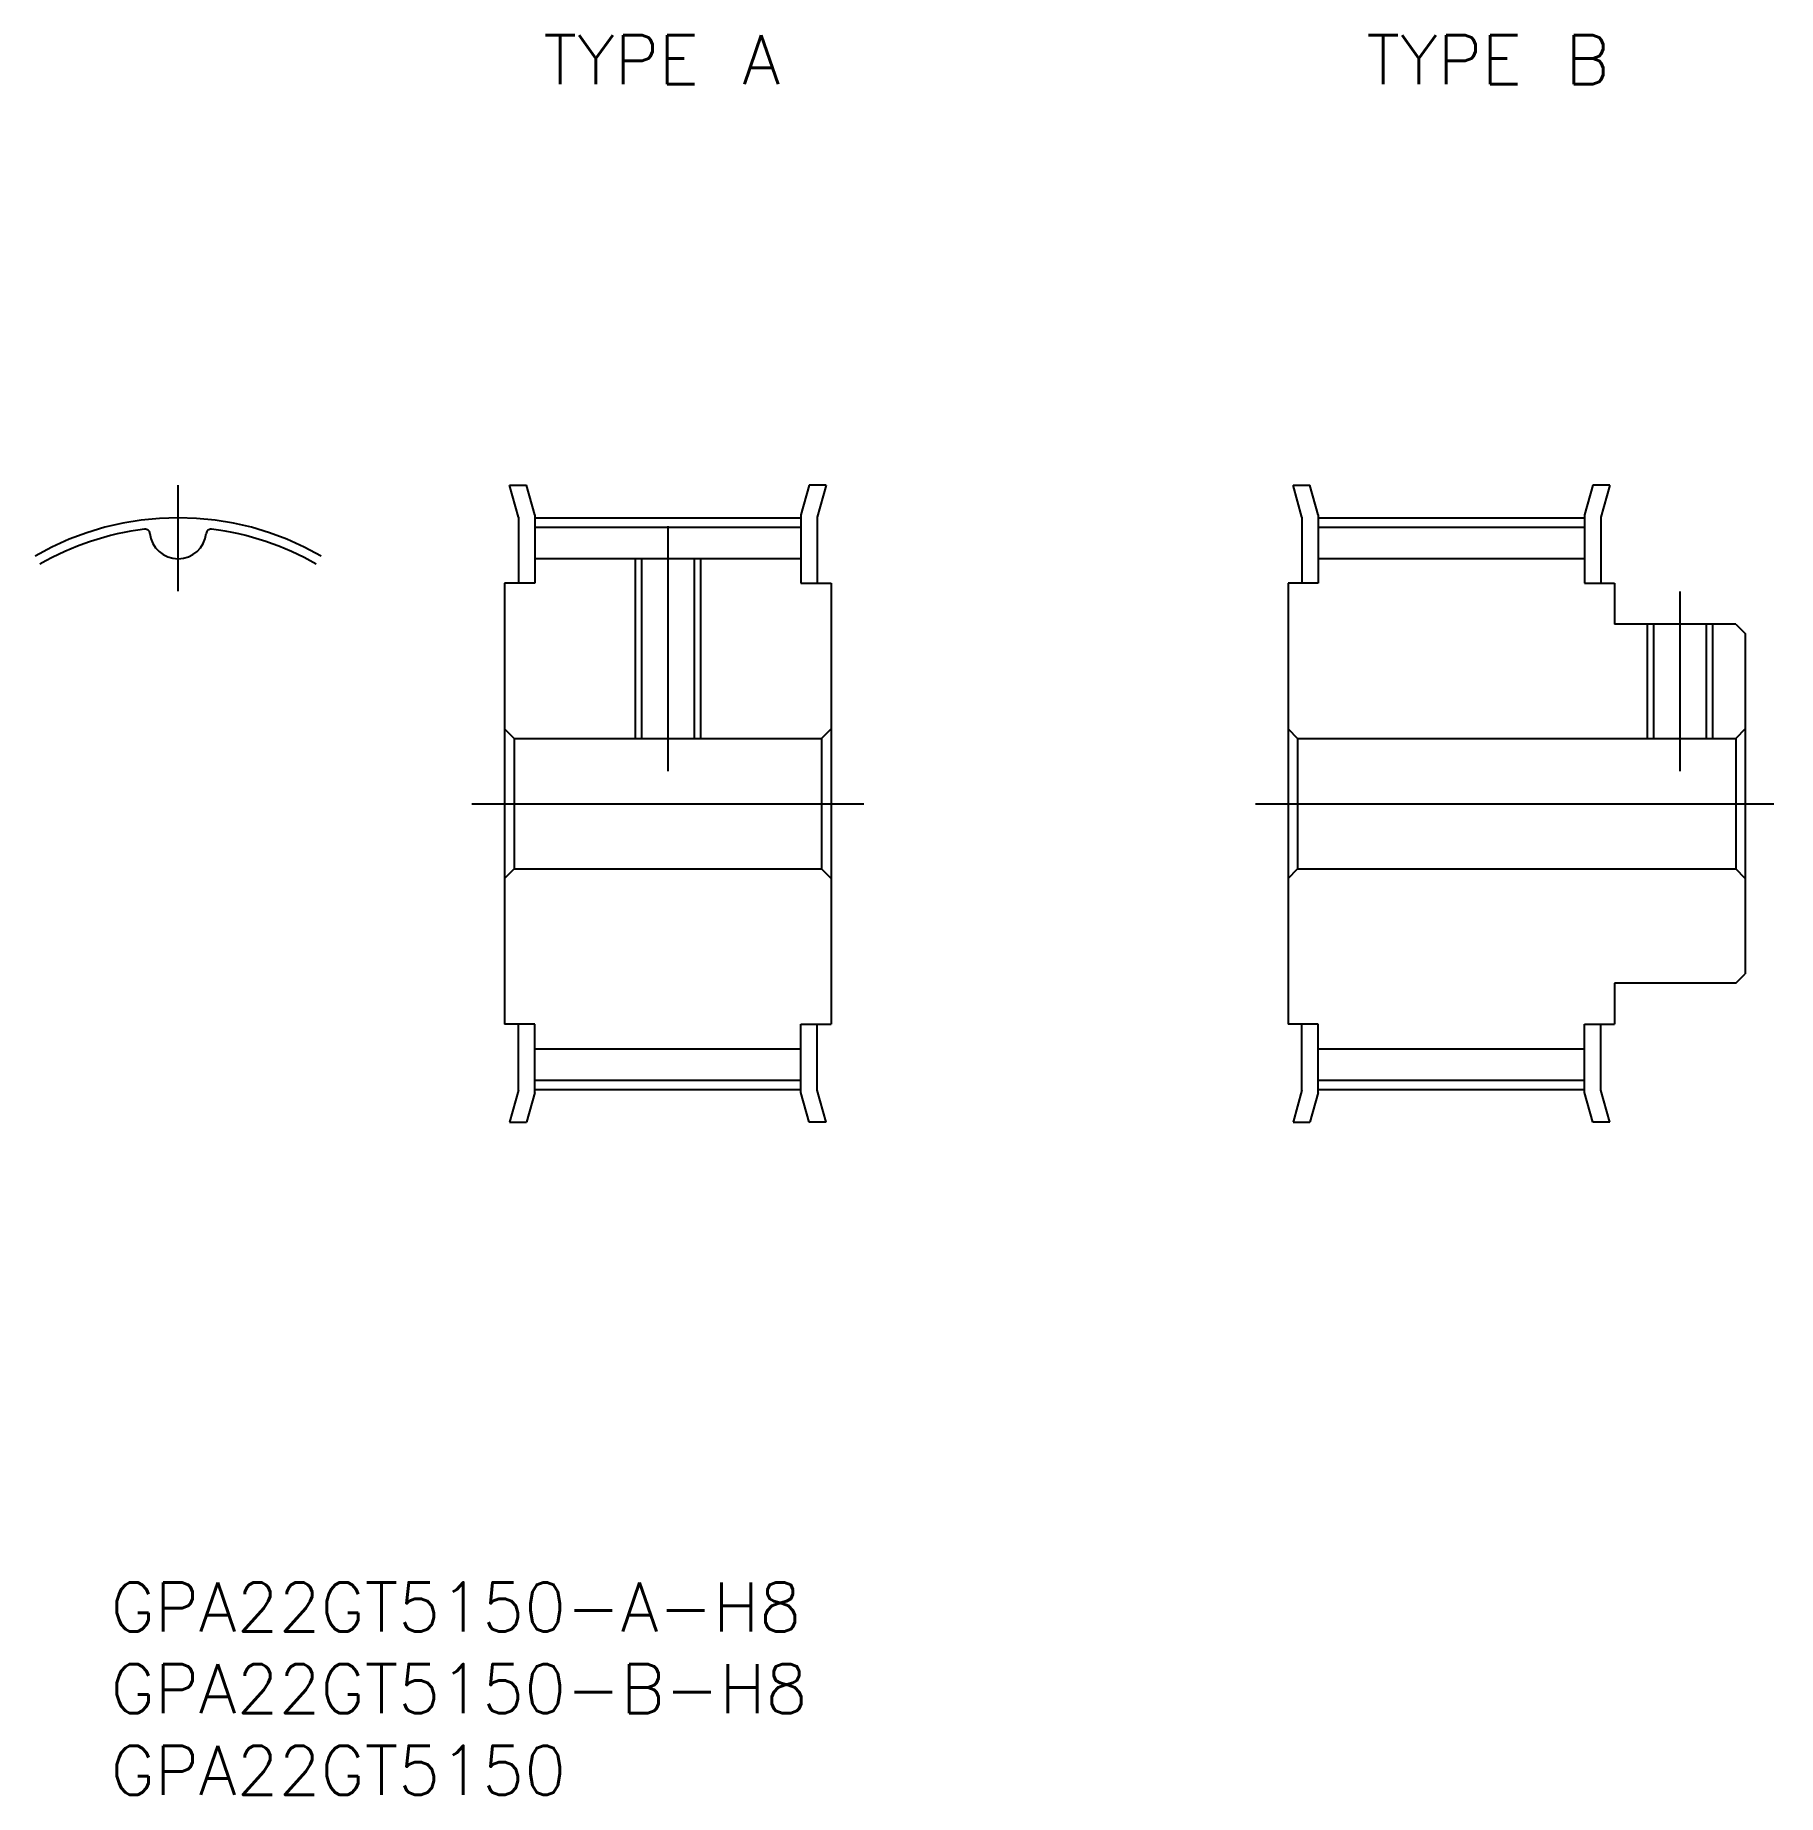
# Model space of a CAD drawing. Extents: x -9 to 98, y -61 to 47.
import ezdxf

# ---------------------------------------------------------------- set-up
doc = ezdxf.new("R2010")
doc.units = 0
doc.linetypes.add('CENTER', pattern=[50.8, 31.75, -6.35, 6.35, -6.35])
doc.layers.get('0').update_dxf_attribs({"linetype": 'CONTINUOUS'})
doc.layers.add('CENTER', color=1, linetype='CONTINUOUS')
doc.styles.get("Standard").update_dxf_attribs({"font": 'txt.shx', "height": 3, "bigfont": 'bigfont.shx'})

# ---------------------------------------------------------------- blocks, each defined once
blk = doc.blocks.new('*U2')
at = {"color": 7, "linetype": 'CONTINUOUS'}
blk.add_text('GPA22GT5150-B-H8', height=3, dxfattribs=at).set_placement((-4.13, -55.69))
blk = doc.blocks.new('*U3')
at = {"color": 7, "linetype": 'CONTINUOUS'}
blk.add_text('GPA22GT5150', height=3, dxfattribs=at).set_placement((-4.13, -60.69))
blk = doc.blocks.new('*U4')
at = {"color": 7, "linetype": 'CONTINUOUS'}
blk.add_text('TYPE A', height=3, dxfattribs=at).set_placement((22.38, 44.06))
blk = doc.blocks.new('*U5')
at = {"color": 7, "linetype": 'CONTINUOUS'}
blk.add_text('TYPE B', height=3, dxfattribs=at).set_placement((72.8, 44.06))
blk = doc.blocks.new('*U6')
at = {"color": 7, "linetype": 'CONTINUOUS'}
blk.add_text('GPA22GT5150-A-H8', height=3, dxfattribs=at).set_placement((-4.13, -50.69))

msp = doc.modelspace()

# ---------------------------------------------------------------- linework, layer by layer
at = {"color": 7, "linetype": 'CONTINUOUS'}
for p, q in [((20.3, 19.5), (21.34, 19.5)), ((20.85, 17.55), (20.3, 19.5)), ((21.85, 17.69), (21.34, 19.5)), ((38.66, 19.5), (38.15, 17.69)), ((39.7, 19.5), (38.66, 19.5)), ((39.7, 19.5), (39.15, 17.55)), ((68.3, 19.5), (69.34, 19.5)), ((68.85, 17.55), (68.3, 19.5)), ((69.85, 17.69), (69.34, 19.5)), ((86.66, 19.5), (86.15, 17.69)), ((87.7, 19.5), (86.66, 19.5)), ((87.7, 19.5), (87.15, 17.55)), ((20.85, 17.55), (20.85, 13.5)), ((21.85, 17.69), (21.85, 13.5)), ((38.15, 17.69), (38.15, 13.5)), ((39.15, 17.55), (39.15, 13.5)), ((68.85, 17.55), (68.85, 13.5)), ((69.85, 17.69), (69.85, 13.5)), ((86.15, 17.69), (86.15, 13.5)), ((87.15, 17.55), (87.15, 13.5)), ((21.85, 16.93), (38.15, 16.93)), ((69.85, 16.94), (86.15, 16.94)), ((21.85, 15.01), (38.15, 15.01)), ((28.38, 15.01), (28.38, 4)), ((31.62, 15.01), (31.62, 4)), ((69.85, 15.01), (86.15, 15.01)), ((20, 13.5), (20, -13.5)), ((21.85, 13.5), (20, 13.5)), ((38.15, 13.5), (40, 13.5)), ((40, 13.5), (40, -13.5)), ((68, 13.5), (68, -13.5)), ((69.85, 13.5), (68, 13.5)), ((86.15, 13.5), (88, 13.5)), ((88, 13.5), (88, 11)), ((95.42, 11), (88, 11)), ((90.38, 11), (90.38, 4)), ((93.62, 11), (93.62, 4)), ((95.42, 11), (96, 10.42)), ((96, 10.42), (96, -10.42)), ((20, 4.58), (20.58, 4)), ((40, 4.58), (39.42, 4)), ((68, 4.58), (68.58, 4)), ((96, 4.58), (95.42, 4)), ((20.58, 4), (39.42, 4)), ((20.58, 4), (20.58, -4)), ((39.42, 4), (39.42, -4)), ((68.58, 4), (95.42, 4)), ((68.58, 4), (68.58, -4)), ((95.42, 4), (95.42, -4)), ((20, -4.58), (20.58, -4)), ((20.58, -4), (39.42, -4)), ((40, -4.58), (39.42, -4)), ((68, -4.58), (68.58, -4)), ((68.58, -4), (95.42, -4)), ((96, -4.58), (95.42, -4)), ((95.42, -11), (96, -10.42)), ((95.42, -11), (88, -11)), ((88, -11), (88, -13.5)), ((21.85, -13.5), (20, -13.5)), ((20.85, -17.55), (20.85, -13.5)), ((21.85, -17.69), (21.85, -13.5)), ((38.15, -17.69), (38.15, -13.5)), ((38.15, -13.5), (40, -13.5)), ((39.15, -17.55), (39.15, -13.5)), ((69.85, -13.5), (68, -13.5)), ((68.85, -17.55), (68.85, -13.5)), ((69.85, -17.69), (69.85, -13.5)), ((86.15, -17.69), (86.15, -13.5)), ((86.15, -13.5), (88, -13.5)), ((87.15, -17.55), (87.15, -13.5)), ((21.85, -15.01), (38.15, -15.01)), ((69.85, -15.01), (86.15, -15.01)), ((21.85, -16.93), (38.15, -16.93)), ((69.85, -16.93), (86.15, -16.93)), ((20.85, -17.55), (20.3, -19.5)), ((21.85, -17.69), (21.34, -19.5)), ((38.66, -19.5), (38.15, -17.69)), ((39.7, -19.5), (39.15, -17.55)), ((68.85, -17.55), (68.3, -19.5)), ((69.85, -17.69), (69.34, -19.5)), ((86.66, -19.5), (86.15, -17.69)), ((87.7, -19.5), (87.15, -17.55)), ((20.3, -19.5), (21.34, -19.5)), ((39.7, -19.5), (38.66, -19.5)), ((68.3, -19.5), (69.34, -19.5)), ((87.7, -19.5), (86.66, -19.5))]:
    msp.add_line(p, q, dxfattribs=at)
at = {"color": 3, "linetype": 'CONTINUOUS'}
for p, q in [((28, 15.01), (28, 4)), ((32, 15.01), (32, 4)), ((90, 11), (90, 4)), ((94, 11), (94, 4))]:
    msp.add_line(p, q, dxfattribs=at)
at = {"color": 7, "linetype": 'CONTINUOUS'}
for centre, radius, start, end in [((0, 0), 16.93, 96.9517, 120), ((-2.01, 16.52), 0.29, 6.2002, 96.9517), ((0, 16.74), 1.74, 186.2002, 353.7998), ((2.01, 16.52), 0.289, 83.0483, 173.7998), ((0, 0), 16.93, 60, 83.0483)]:
    msp.add_arc(centre, radius, start, end, dxfattribs=at)
at = {"layer": 'CENTER', "color": 1, "linetype": 'CENTER'}
for p, q in [((0, 13.01), (0, 19.51)), ((21.85, 17.5), (38.15, 17.5)), ((69.85, 17.51), (86.15, 17.51)), ((30, 17), (30, 2)), ((92, 13), (92, 2)), ((18, 0), (42, 0)), ((66, 0), (98, 0)), ((21.85, -17.5), (38.15, -17.5)), ((69.85, -17.51), (86.15, -17.51))]:
    msp.add_line(p, q, dxfattribs=at)
msp.add_arc((0, 0), 17.51, 60, 120, dxfattribs=at)

# ---------------------------------------------------------------- block references
at = {"color": 7, "linetype": 'CONTINUOUS'}
for name in ['*U4', '*U5', '*U6', '*U2', '*U3']:
    msp.add_blockref(name, (0, 0), dxfattribs=at)

doc.saveas('drawing.dxf')
